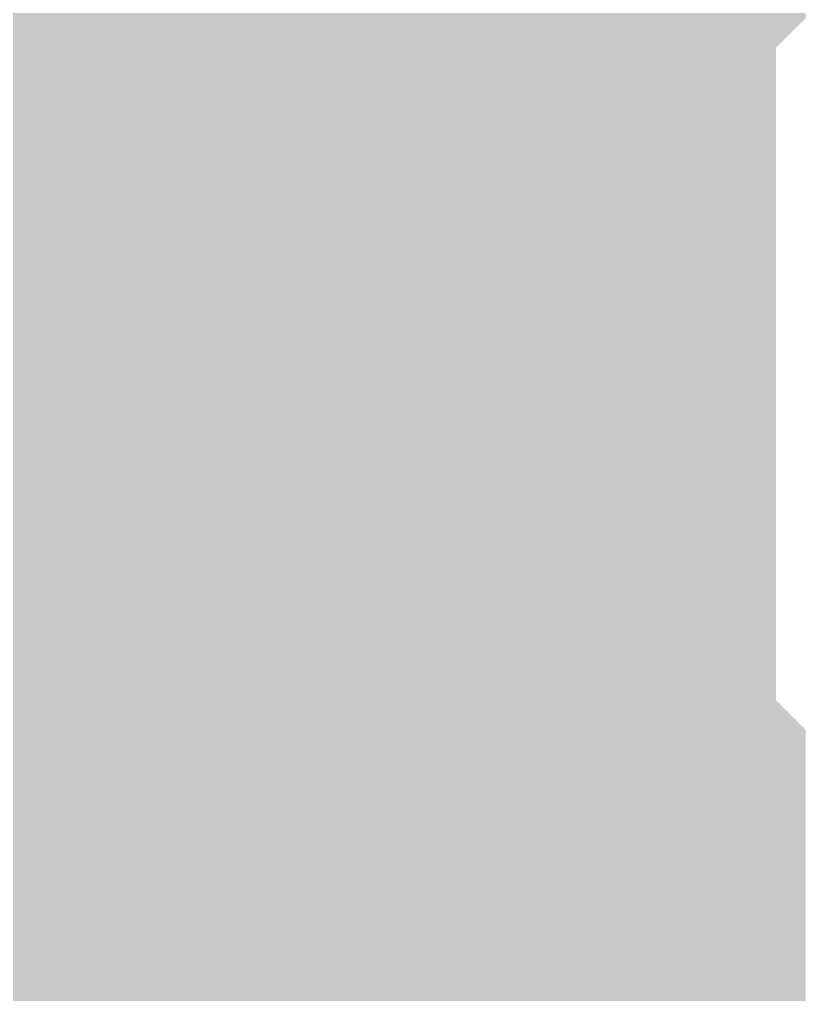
# Model space of a CAD drawing. Extents: x -0.1 to 65.1, y -1.2 to 30.1.
# Drawn here: x 28.4126 to 28.7168, y 6.0084 to 6.3856 of the extents above; entities that cross this region are included whole.
import ezdxf

# ---------------------------------------------------------------- set-up
doc = ezdxf.new("R2010")
doc.units = 0
doc.header["$MEASUREMENT"] = 0
doc.layers.get('0').update_dxf_attribs({"linetype": 'CONTINUOUS'})
doc.layers.add('2D_LINE_126', color=7, linetype='CONTINUOUS')

# ---------------------------------------------------------------- blocks, each defined once
blk = doc.blocks.new('DRAWING_63')
at = {"layer": '2D_LINE_126', "const_width": 0.0254}
for points in [[(-1.95453, -1.10871), (-1.9431, -1.10871), (-1.93167, -1.10871), (-1.93167, -1.09728)], [(-1.95453, -1.13157), (-1.9431, -1.13157), (-1.93167, -1.13157), (-1.93167, -1.12014), (-1.92024, -1.12014), (-1.90881, -1.12014), (-1.89738, -1.12014), (-1.89738, -1.10871), (-1.88595, -1.10871), (-1.87452, -1.10871), (-1.86309, -1.10871), (-1.85166, -1.10871), (-1.85166, -1.09728)], [(-1.95453, -1.16586), (-1.9431, -1.16586), (-1.93167, -1.16586), (-1.93167, -1.15443), (-1.92024, -1.15443), (-1.90881, -1.15443), (-1.89738, -1.15443), (-1.89738, -1.143), (-1.88595, -1.143), (-1.87452, -1.143), (-1.86309, -1.143), (-1.85166, -1.143), (-1.85166, -1.13157), (-1.84023, -1.13157), (-1.8288, -1.13157), (-1.81737, -1.13157), (-1.80594, -1.13157), (-1.79451, -1.13157), (-1.78308, -1.13157), (-1.77165, -1.13157), (-1.76022, -1.13157), (-1.76022, -1.12014), (-1.74879, -1.12014), (-1.73736, -1.12014), (-1.72593, -1.12014), (-1.7145, -1.12014), (-1.70307, -1.12014), (-1.69164, -1.12014), (-1.68021, -1.12014), (-1.66878, -1.12014), (-1.65735, -1.12014), (-1.64592, -1.10871), (-1.64592, -1.09728)], [(-1.74879, -1.50876), (-1.74879, -1.49733), (-1.74879, -1.4859), (-1.74879, -1.47447), (-1.74879, -1.46304), (-1.74879, -1.45161), (-1.74879, -1.44018), (-1.74879, -1.42875), (-1.74879, -1.41732), (-1.74879, -1.40589), (-1.74879, -1.39446), (-1.74879, -1.38303), (-1.74879, -1.3716), (-1.74879, -1.36017), (-1.74879, -1.34874), (-1.74879, -1.33731), (-1.74879, -1.32588), (-1.74879, -1.31445), (-1.74879, -1.30302), (-1.74879, -1.29159), (-1.74879, -1.28016), (-1.74879, -1.26873), (-1.74879, -1.2573), (-1.74879, -1.24587), (-1.74879, -1.23444), (-1.74879, -1.22301), (-1.74879, -1.21158), (-1.74879, -1.20015), (-1.74879, -1.18872), (-1.74879, -1.17729), (-1.74879, -1.16586), (-1.74879, -1.15443), (-1.74879, -1.143), (-1.74879, -1.13157), (-1.74879, -1.12014), (-1.74879, -1.10871), (-1.74879, -1.09728)], [(-1.73736, -1.50876), (-1.73736, -1.49733), (-1.73736, -1.4859), (-1.73736, -1.47447), (-1.73736, -1.46304), (-1.73736, -1.45161), (-1.73736, -1.44018), (-1.73736, -1.42875), (-1.73736, -1.41732), (-1.73736, -1.40589), (-1.73736, -1.39446), (-1.73736, -1.38303), (-1.73736, -1.3716), (-1.73736, -1.36017), (-1.73736, -1.34874), (-1.73736, -1.33731), (-1.73736, -1.32588), (-1.73736, -1.31445), (-1.73736, -1.30302), (-1.73736, -1.29159), (-1.73736, -1.28016), (-1.73736, -1.26873), (-1.73736, -1.2573), (-1.73736, -1.24587), (-1.73736, -1.23444), (-1.73736, -1.22301), (-1.73736, -1.21158), (-1.73736, -1.20015), (-1.73736, -1.18872), (-1.73736, -1.17729), (-1.73736, -1.16586), (-1.73736, -1.15443), (-1.73736, -1.143), (-1.73736, -1.13157), (-1.73736, -1.12014), (-1.73736, -1.10871), (-1.73736, -1.09728)], [(-1.72593, -1.50876), (-1.72593, -1.49733), (-1.72593, -1.4859), (-1.72593, -1.47447), (-1.72593, -1.46304), (-1.72593, -1.45161), (-1.72593, -1.44018), (-1.72593, -1.42875), (-1.72593, -1.41732), (-1.72593, -1.40589), (-1.72593, -1.39446), (-1.72593, -1.38303), (-1.72593, -1.3716), (-1.72593, -1.36017), (-1.72593, -1.34874), (-1.72593, -1.33731), (-1.72593, -1.32588), (-1.72593, -1.31445), (-1.72593, -1.30302), (-1.72593, -1.29159), (-1.72593, -1.28016), (-1.72593, -1.26873), (-1.72593, -1.2573), (-1.72593, -1.24587), (-1.72593, -1.23444), (-1.72593, -1.22301), (-1.72593, -1.21158), (-1.72593, -1.20015), (-1.72593, -1.18872), (-1.72593, -1.17729), (-1.72593, -1.16586), (-1.72593, -1.15443), (-1.72593, -1.143), (-1.72593, -1.13157), (-1.72593, -1.12014), (-1.72593, -1.10871), (-1.72593, -1.09728)], [(-1.7145, -1.50876), (-1.7145, -1.49733), (-1.7145, -1.4859), (-1.7145, -1.47447), (-1.7145, -1.46304), (-1.7145, -1.45161), (-1.7145, -1.44018), (-1.7145, -1.42875), (-1.7145, -1.41732), (-1.7145, -1.40589), (-1.7145, -1.39446), (-1.7145, -1.38303), (-1.7145, -1.3716), (-1.7145, -1.36017), (-1.7145, -1.34874), (-1.7145, -1.33731), (-1.7145, -1.32588), (-1.7145, -1.31445), (-1.7145, -1.30302), (-1.7145, -1.29159), (-1.7145, -1.28016), (-1.7145, -1.26873), (-1.7145, -1.2573), (-1.7145, -1.24587), (-1.7145, -1.23444), (-1.7145, -1.22301), (-1.7145, -1.21158), (-1.7145, -1.20015), (-1.7145, -1.18872), (-1.7145, -1.17729), (-1.7145, -1.16586), (-1.7145, -1.15443), (-1.7145, -1.143), (-1.7145, -1.13157), (-1.7145, -1.12014), (-1.7145, -1.10871), (-1.7145, -1.09728)], [(-1.70307, -1.50876), (-1.70307, -1.49733), (-1.70307, -1.4859), (-1.70307, -1.47447), (-1.70307, -1.46304), (-1.70307, -1.45161), (-1.70307, -1.44018), (-1.70307, -1.42875), (-1.70307, -1.41732), (-1.70307, -1.40589), (-1.70307, -1.39446), (-1.70307, -1.38303), (-1.70307, -1.3716), (-1.70307, -1.36017), (-1.70307, -1.34874), (-1.70307, -1.33731), (-1.70307, -1.32588), (-1.70307, -1.31445), (-1.70307, -1.30302), (-1.70307, -1.29159), (-1.70307, -1.28016), (-1.70307, -1.26873), (-1.70307, -1.2573), (-1.70307, -1.24587), (-1.70307, -1.23444), (-1.70307, -1.22301), (-1.70307, -1.21158), (-1.70307, -1.20015), (-1.70307, -1.18872), (-1.70307, -1.17729), (-1.70307, -1.16586), (-1.70307, -1.15443), (-1.70307, -1.143), (-1.70307, -1.13157), (-1.70307, -1.12014), (-1.70307, -1.10871), (-1.70307, -1.09728)], [(-1.69164, -1.50876), (-1.69164, -1.49733), (-1.69164, -1.4859), (-1.69164, -1.47447), (-1.69164, -1.46304), (-1.69164, -1.45161), (-1.69164, -1.44018), (-1.69164, -1.42875), (-1.69164, -1.41732), (-1.69164, -1.40589), (-1.69164, -1.39446), (-1.69164, -1.38303), (-1.69164, -1.3716), (-1.69164, -1.36017), (-1.69164, -1.34874), (-1.69164, -1.33731), (-1.69164, -1.32588), (-1.69164, -1.31445), (-1.69164, -1.30302), (-1.69164, -1.29159), (-1.69164, -1.28016), (-1.69164, -1.26873), (-1.69164, -1.2573), (-1.69164, -1.24587), (-1.69164, -1.23444), (-1.69164, -1.22301), (-1.69164, -1.21158), (-1.69164, -1.20015), (-1.69164, -1.18872), (-1.69164, -1.17729), (-1.69164, -1.16586), (-1.69164, -1.15443), (-1.69164, -1.143), (-1.69164, -1.13157), (-1.69164, -1.12014), (-1.69164, -1.10871), (-1.69164, -1.09728)], [(-1.68021, -1.50876), (-1.68021, -1.49733), (-1.68021, -1.4859), (-1.68021, -1.47447), (-1.68021, -1.46304), (-1.68021, -1.45161), (-1.68021, -1.44018), (-1.68021, -1.42875), (-1.68021, -1.41732), (-1.68021, -1.40589), (-1.68021, -1.39446), (-1.68021, -1.38303), (-1.68021, -1.3716), (-1.68021, -1.36017), (-1.68021, -1.34874), (-1.68021, -1.33731), (-1.68021, -1.32588), (-1.68021, -1.31445), (-1.68021, -1.30302), (-1.68021, -1.29159), (-1.68021, -1.28016), (-1.68021, -1.26873), (-1.68021, -1.2573), (-1.68021, -1.24587), (-1.68021, -1.23444), (-1.68021, -1.22301), (-1.68021, -1.21158), (-1.68021, -1.20015), (-1.68021, -1.18872), (-1.68021, -1.17729), (-1.68021, -1.16586), (-1.68021, -1.15443), (-1.68021, -1.143), (-1.68021, -1.13157), (-1.68021, -1.12014), (-1.68021, -1.10871), (-1.68021, -1.09728)], [(-1.66878, -1.50876), (-1.66878, -1.49733), (-1.66878, -1.4859), (-1.66878, -1.47447), (-1.66878, -1.46304), (-1.66878, -1.45161), (-1.66878, -1.44018), (-1.66878, -1.42875), (-1.66878, -1.41732), (-1.66878, -1.40589), (-1.66878, -1.39446), (-1.66878, -1.38303), (-1.66878, -1.3716), (-1.66878, -1.36017), (-1.66878, -1.34874), (-1.66878, -1.33731), (-1.66878, -1.32588), (-1.66878, -1.31445), (-1.66878, -1.30302), (-1.66878, -1.29159), (-1.66878, -1.28016), (-1.66878, -1.26873), (-1.66878, -1.2573), (-1.66878, -1.24587), (-1.66878, -1.23444), (-1.66878, -1.22301), (-1.66878, -1.21158), (-1.66878, -1.20015), (-1.66878, -1.18872), (-1.66878, -1.17729), (-1.66878, -1.16586), (-1.66878, -1.15443), (-1.66878, -1.143), (-1.66878, -1.13157), (-1.66878, -1.12014), (-1.66878, -1.10871), (-1.66878, -1.09728)], [(-1.65735, -1.50876), (-1.65735, -1.49733), (-1.65735, -1.4859), (-1.65735, -1.47447), (-1.65735, -1.46304), (-1.65735, -1.45161), (-1.65735, -1.44018), (-1.65735, -1.42875), (-1.65735, -1.41732), (-1.65735, -1.40589), (-1.65735, -1.39446), (-1.65735, -1.38303), (-1.65735, -1.3716), (-1.65735, -1.36017), (-1.65735, -1.34874), (-1.65735, -1.33731), (-1.65735, -1.32588), (-1.65735, -1.31445), (-1.65735, -1.30302), (-1.65735, -1.29159), (-1.65735, -1.28016), (-1.65735, -1.26873), (-1.65735, -1.2573), (-1.65735, -1.24587), (-1.65735, -1.23444), (-1.65735, -1.22301), (-1.65735, -1.21158), (-1.65735, -1.20015), (-1.65735, -1.18872), (-1.65735, -1.17729), (-1.65735, -1.16586), (-1.65735, -1.15443), (-1.65735, -1.143), (-1.65735, -1.13157), (-1.65735, -1.12014), (-1.65735, -1.10871), (-1.65735, -1.09728)], [(-1.84023, -1.50876), (-1.84023, -1.49733), (-1.84023, -1.4859), (-1.84023, -1.47447), (-1.84023, -1.46304), (-1.84023, -1.45161), (-1.84023, -1.44018), (-1.84023, -1.42875), (-1.84023, -1.41732), (-1.84023, -1.40589), (-1.84023, -1.39446), (-1.84023, -1.38303), (-1.84023, -1.3716), (-1.84023, -1.36017), (-1.84023, -1.34874), (-1.84023, -1.33731), (-1.84023, -1.32588), (-1.84023, -1.31445), (-1.84023, -1.30302), (-1.84023, -1.29159), (-1.84023, -1.28016), (-1.84023, -1.26873), (-1.84023, -1.2573), (-1.84023, -1.24587), (-1.84023, -1.23444), (-1.84023, -1.22301), (-1.84023, -1.21158), (-1.84023, -1.20015), (-1.84023, -1.18872), (-1.84023, -1.17729), (-1.84023, -1.16586), (-1.84023, -1.15443), (-1.84023, -1.143), (-1.84023, -1.13157), (-1.84023, -1.12014), (-1.84023, -1.10871), (-1.84023, -1.09728)], [(-1.8288, -1.50876), (-1.8288, -1.49733), (-1.8288, -1.4859), (-1.8288, -1.47447), (-1.8288, -1.46304), (-1.8288, -1.45161), (-1.8288, -1.44018), (-1.8288, -1.42875), (-1.8288, -1.41732), (-1.8288, -1.40589), (-1.8288, -1.39446), (-1.8288, -1.38303), (-1.8288, -1.3716), (-1.8288, -1.36017), (-1.8288, -1.34874), (-1.8288, -1.33731), (-1.8288, -1.32588), (-1.8288, -1.31445), (-1.8288, -1.30302), (-1.8288, -1.29159), (-1.8288, -1.28016), (-1.8288, -1.26873), (-1.8288, -1.2573), (-1.8288, -1.24587), (-1.8288, -1.23444), (-1.8288, -1.22301), (-1.8288, -1.21158), (-1.8288, -1.20015), (-1.8288, -1.18872), (-1.8288, -1.17729), (-1.8288, -1.16586), (-1.8288, -1.15443), (-1.8288, -1.143), (-1.8288, -1.13157), (-1.8288, -1.12014), (-1.8288, -1.10871), (-1.8288, -1.09728)], [(-1.81737, -1.50876), (-1.81737, -1.49733), (-1.81737, -1.4859), (-1.81737, -1.47447), (-1.81737, -1.46304), (-1.81737, -1.45161), (-1.81737, -1.44018), (-1.81737, -1.42875), (-1.81737, -1.41732), (-1.81737, -1.40589), (-1.81737, -1.39446), (-1.81737, -1.38303), (-1.81737, -1.3716), (-1.81737, -1.36017), (-1.81737, -1.34874), (-1.81737, -1.33731), (-1.81737, -1.32588), (-1.81737, -1.31445), (-1.81737, -1.30302), (-1.81737, -1.29159), (-1.81737, -1.28016), (-1.81737, -1.26873), (-1.81737, -1.2573), (-1.81737, -1.24587), (-1.81737, -1.23444), (-1.81737, -1.22301), (-1.81737, -1.21158), (-1.81737, -1.20015), (-1.81737, -1.18872), (-1.81737, -1.17729), (-1.81737, -1.16586), (-1.81737, -1.15443), (-1.81737, -1.143), (-1.81737, -1.13157), (-1.81737, -1.12014), (-1.81737, -1.10871), (-1.81737, -1.09728)], [(-1.80594, -1.50876), (-1.80594, -1.49733), (-1.80594, -1.4859), (-1.80594, -1.47447), (-1.80594, -1.46304), (-1.80594, -1.45161), (-1.80594, -1.44018), (-1.80594, -1.42875), (-1.80594, -1.41732), (-1.80594, -1.40589), (-1.80594, -1.39446), (-1.80594, -1.38303), (-1.80594, -1.3716), (-1.80594, -1.36017), (-1.80594, -1.34874), (-1.80594, -1.33731), (-1.80594, -1.32588), (-1.80594, -1.31445), (-1.80594, -1.30302), (-1.80594, -1.29159), (-1.80594, -1.28016), (-1.80594, -1.26873), (-1.80594, -1.2573), (-1.80594, -1.24587), (-1.80594, -1.23444), (-1.80594, -1.22301), (-1.80594, -1.21158), (-1.80594, -1.20015), (-1.80594, -1.18872), (-1.80594, -1.17729), (-1.80594, -1.16586), (-1.80594, -1.15443), (-1.80594, -1.143), (-1.80594, -1.13157), (-1.80594, -1.12014), (-1.80594, -1.10871), (-1.80594, -1.09728)], [(-1.79451, -1.50876), (-1.79451, -1.49733), (-1.79451, -1.4859), (-1.79451, -1.47447), (-1.79451, -1.46304), (-1.79451, -1.45161), (-1.79451, -1.44018), (-1.79451, -1.42875), (-1.79451, -1.41732), (-1.79451, -1.40589), (-1.79451, -1.39446), (-1.79451, -1.38303), (-1.79451, -1.3716), (-1.79451, -1.36017), (-1.79451, -1.34874), (-1.79451, -1.33731), (-1.79451, -1.32588), (-1.79451, -1.31445), (-1.79451, -1.30302), (-1.79451, -1.29159), (-1.79451, -1.28016), (-1.79451, -1.26873), (-1.79451, -1.2573), (-1.79451, -1.24587), (-1.79451, -1.23444), (-1.79451, -1.22301), (-1.79451, -1.21158), (-1.79451, -1.20015), (-1.79451, -1.18872), (-1.79451, -1.17729), (-1.79451, -1.16586), (-1.79451, -1.15443), (-1.79451, -1.143), (-1.79451, -1.13157), (-1.79451, -1.12014), (-1.79451, -1.10871), (-1.79451, -1.09728)], [(-1.78308, -1.50876), (-1.78308, -1.49733), (-1.78308, -1.4859), (-1.78308, -1.47447), (-1.78308, -1.46304), (-1.78308, -1.45161), (-1.78308, -1.44018), (-1.78308, -1.42875), (-1.78308, -1.41732), (-1.78308, -1.40589), (-1.78308, -1.39446), (-1.78308, -1.38303), (-1.78308, -1.3716), (-1.78308, -1.36017), (-1.78308, -1.34874), (-1.78308, -1.33731), (-1.78308, -1.32588), (-1.78308, -1.31445), (-1.78308, -1.30302), (-1.78308, -1.29159), (-1.78308, -1.28016), (-1.78308, -1.26873), (-1.78308, -1.2573), (-1.78308, -1.24587), (-1.78308, -1.23444), (-1.78308, -1.22301), (-1.78308, -1.21158), (-1.78308, -1.20015), (-1.78308, -1.18872), (-1.78308, -1.17729), (-1.78308, -1.16586), (-1.78308, -1.15443), (-1.78308, -1.143), (-1.78308, -1.13157), (-1.78308, -1.12014), (-1.78308, -1.10871), (-1.78308, -1.09728)], [(-1.77165, -1.50876), (-1.77165, -1.49733), (-1.77165, -1.4859), (-1.77165, -1.47447), (-1.77165, -1.46304), (-1.77165, -1.45161), (-1.77165, -1.44018), (-1.77165, -1.42875), (-1.77165, -1.41732), (-1.77165, -1.40589), (-1.77165, -1.39446), (-1.77165, -1.38303), (-1.77165, -1.3716), (-1.77165, -1.36017), (-1.77165, -1.34874), (-1.77165, -1.33731), (-1.77165, -1.32588), (-1.77165, -1.31445), (-1.77165, -1.30302), (-1.77165, -1.29159), (-1.77165, -1.28016), (-1.77165, -1.26873), (-1.77165, -1.2573), (-1.77165, -1.24587), (-1.77165, -1.23444), (-1.77165, -1.22301), (-1.77165, -1.21158), (-1.77165, -1.20015), (-1.77165, -1.18872), (-1.77165, -1.17729), (-1.77165, -1.16586), (-1.77165, -1.15443), (-1.77165, -1.143), (-1.77165, -1.13157), (-1.77165, -1.12014), (-1.77165, -1.10871), (-1.77165, -1.09728)], [(-1.88595, -1.50876), (-1.88595, -1.49733), (-1.88595, -1.4859), (-1.88595, -1.47447), (-1.88595, -1.46304), (-1.88595, -1.45161), (-1.88595, -1.44018), (-1.88595, -1.42875), (-1.88595, -1.41732), (-1.88595, -1.40589), (-1.88595, -1.39446), (-1.88595, -1.38303), (-1.88595, -1.3716), (-1.88595, -1.36017), (-1.88595, -1.34874), (-1.88595, -1.33731), (-1.88595, -1.32588), (-1.88595, -1.31445), (-1.88595, -1.30302), (-1.88595, -1.29159), (-1.88595, -1.28016), (-1.88595, -1.26873), (-1.88595, -1.2573), (-1.88595, -1.24587), (-1.88595, -1.23444), (-1.88595, -1.22301), (-1.88595, -1.21158), (-1.88595, -1.20015), (-1.88595, -1.18872), (-1.88595, -1.17729), (-1.88595, -1.16586), (-1.88595, -1.15443), (-1.88595, -1.143), (-1.88595, -1.13157), (-1.88595, -1.12014), (-1.88595, -1.10871), (-1.88595, -1.09728)], [(-1.87452, -1.50876), (-1.87452, -1.49733), (-1.87452, -1.4859), (-1.87452, -1.47447), (-1.87452, -1.46304), (-1.87452, -1.45161), (-1.87452, -1.44018), (-1.87452, -1.42875), (-1.87452, -1.41732), (-1.87452, -1.40589), (-1.87452, -1.39446), (-1.87452, -1.38303), (-1.87452, -1.3716), (-1.87452, -1.36017), (-1.87452, -1.34874), (-1.87452, -1.33731), (-1.87452, -1.32588), (-1.87452, -1.31445), (-1.87452, -1.30302), (-1.87452, -1.29159), (-1.87452, -1.28016), (-1.87452, -1.26873), (-1.87452, -1.2573), (-1.87452, -1.24587), (-1.87452, -1.23444), (-1.87452, -1.22301), (-1.87452, -1.21158), (-1.87452, -1.20015), (-1.87452, -1.18872), (-1.87452, -1.17729), (-1.87452, -1.16586), (-1.87452, -1.15443), (-1.87452, -1.143), (-1.87452, -1.13157), (-1.87452, -1.12014), (-1.87452, -1.10871), (-1.87452, -1.09728)], [(-1.86309, -1.50876), (-1.86309, -1.49733), (-1.86309, -1.4859), (-1.86309, -1.47447), (-1.86309, -1.46304), (-1.86309, -1.45161), (-1.86309, -1.44018), (-1.86309, -1.42875), (-1.86309, -1.41732), (-1.86309, -1.40589), (-1.86309, -1.39446), (-1.86309, -1.38303), (-1.86309, -1.3716), (-1.86309, -1.36017), (-1.86309, -1.34874), (-1.86309, -1.33731), (-1.86309, -1.32588), (-1.86309, -1.31445), (-1.86309, -1.30302), (-1.86309, -1.29159), (-1.86309, -1.28016), (-1.86309, -1.26873), (-1.86309, -1.2573), (-1.86309, -1.24587), (-1.86309, -1.23444), (-1.86309, -1.22301), (-1.86309, -1.21158), (-1.86309, -1.20015), (-1.86309, -1.18872), (-1.86309, -1.17729), (-1.86309, -1.16586), (-1.86309, -1.15443), (-1.86309, -1.143), (-1.86309, -1.13157), (-1.86309, -1.12014), (-1.86309, -1.10871), (-1.86309, -1.09728)], [(-1.92024, -1.50876), (-1.92024, -1.49733), (-1.92024, -1.4859), (-1.92024, -1.47447), (-1.92024, -1.46304), (-1.92024, -1.45161), (-1.92024, -1.44018), (-1.92024, -1.42875), (-1.92024, -1.41732), (-1.92024, -1.40589), (-1.92024, -1.39446), (-1.92024, -1.38303), (-1.92024, -1.3716), (-1.92024, -1.36017), (-1.92024, -1.34874), (-1.92024, -1.33731), (-1.92024, -1.32588), (-1.92024, -1.31445), (-1.92024, -1.30302), (-1.92024, -1.29159), (-1.92024, -1.28016), (-1.92024, -1.26873), (-1.92024, -1.2573), (-1.92024, -1.24587), (-1.92024, -1.23444), (-1.92024, -1.22301), (-1.92024, -1.21158), (-1.92024, -1.20015), (-1.92024, -1.18872), (-1.92024, -1.17729), (-1.92024, -1.16586), (-1.92024, -1.15443), (-1.92024, -1.143), (-1.92024, -1.13157), (-1.92024, -1.12014), (-1.92024, -1.10871), (-1.92024, -1.09728)], [(-1.90881, -1.50876), (-1.90881, -1.49733), (-1.90881, -1.4859), (-1.90881, -1.47447), (-1.90881, -1.46304), (-1.90881, -1.45161), (-1.90881, -1.44018), (-1.90881, -1.42875), (-1.90881, -1.41732), (-1.90881, -1.40589), (-1.90881, -1.39446), (-1.90881, -1.38303), (-1.90881, -1.3716), (-1.90881, -1.36017), (-1.90881, -1.34874), (-1.90881, -1.33731), (-1.90881, -1.32588), (-1.90881, -1.31445), (-1.90881, -1.30302), (-1.90881, -1.29159), (-1.90881, -1.28016), (-1.90881, -1.26873), (-1.90881, -1.2573), (-1.90881, -1.24587), (-1.90881, -1.23444), (-1.90881, -1.22301), (-1.90881, -1.21158), (-1.90881, -1.20015), (-1.90881, -1.18872), (-1.90881, -1.17729), (-1.90881, -1.16586), (-1.90881, -1.15443), (-1.90881, -1.143), (-1.90881, -1.13157), (-1.90881, -1.12014), (-1.90881, -1.10871), (-1.90881, -1.09728)], [(-1.9431, -1.50876), (-1.9431, -1.49733), (-1.9431, -1.4859), (-1.9431, -1.47447), (-1.9431, -1.46304), (-1.9431, -1.45161), (-1.9431, -1.44018), (-1.9431, -1.42875), (-1.9431, -1.41732), (-1.9431, -1.40589), (-1.9431, -1.39446), (-1.9431, -1.38303), (-1.9431, -1.3716), (-1.9431, -1.36017), (-1.9431, -1.34874), (-1.9431, -1.33731), (-1.9431, -1.32588), (-1.9431, -1.31445), (-1.9431, -1.30302), (-1.9431, -1.29159), (-1.9431, -1.28016), (-1.9431, -1.26873), (-1.9431, -1.2573), (-1.9431, -1.24587), (-1.9431, -1.23444), (-1.9431, -1.22301), (-1.9431, -1.21158), (-1.9431, -1.20015), (-1.9431, -1.18872), (-1.9431, -1.17729), (-1.9431, -1.16586), (-1.9431, -1.15443), (-1.9431, -1.143), (-1.9431, -1.13157), (-1.9431, -1.12014), (-1.9431, -1.10871), (-1.9431, -1.09728)], [(-1.95453, -1.12014), (-1.9431, -1.12014), (-1.93167, -1.12014), (-1.93167, -1.10871), (-1.92024, -1.10871), (-1.90881, -1.10871), (-1.89738, -1.10871), (-1.89738, -1.09728)], [(-1.95453, -1.143), (-1.9431, -1.143), (-1.93167, -1.143), (-1.93167, -1.13157), (-1.92024, -1.13157), (-1.90881, -1.13157), (-1.89738, -1.13157), (-1.89738, -1.12014), (-1.88595, -1.12014), (-1.87452, -1.12014), (-1.86309, -1.12014), (-1.85166, -1.12014), (-1.85166, -1.10871), (-1.84023, -1.10871), (-1.8288, -1.10871), (-1.81737, -1.10871), (-1.80594, -1.10871), (-1.79451, -1.10871), (-1.78308, -1.10871), (-1.77165, -1.10871), (-1.76022, -1.10871), (-1.76022, -1.09728)], [(-1.95453, -1.15443), (-1.9431, -1.15443), (-1.93167, -1.15443), (-1.93167, -1.143), (-1.92024, -1.143), (-1.90881, -1.143), (-1.89738, -1.143), (-1.89738, -1.13157), (-1.88595, -1.13157), (-1.87452, -1.13157), (-1.86309, -1.13157), (-1.85166, -1.13157), (-1.85166, -1.12014), (-1.84023, -1.12014), (-1.8288, -1.12014), (-1.81737, -1.12014), (-1.80594, -1.12014), (-1.79451, -1.12014), (-1.78308, -1.12014), (-1.77165, -1.12014), (-1.76022, -1.12014), (-1.76022, -1.10871), (-1.74879, -1.10871), (-1.73736, -1.10871), (-1.72593, -1.10871), (-1.7145, -1.10871), (-1.70307, -1.10871), (-1.69164, -1.10871), (-1.68021, -1.10871), (-1.66878, -1.10871), (-1.65735, -1.10871), (-1.64592, -1.10871)], [(-1.95453, -1.17729), (-1.9431, -1.17729), (-1.93167, -1.17729), (-1.93167, -1.16586), (-1.92024, -1.16586), (-1.90881, -1.16586), (-1.89738, -1.16586), (-1.89738, -1.15443), (-1.88595, -1.15443), (-1.87452, -1.15443), (-1.86309, -1.15443), (-1.85166, -1.15443), (-1.85166, -1.143), (-1.84023, -1.143), (-1.8288, -1.143), (-1.81737, -1.143), (-1.80594, -1.143), (-1.79451, -1.143), (-1.78308, -1.143), (-1.77165, -1.143), (-1.76022, -1.143), (-1.76022, -1.13157), (-1.74879, -1.13157), (-1.73736, -1.13157), (-1.72593, -1.13157), (-1.7145, -1.13157), (-1.70307, -1.13157), (-1.69164, -1.13157), (-1.68021, -1.13157), (-1.66878, -1.13157), (-1.65735, -1.13157)], [(-1.95453, -1.18872), (-1.9431, -1.18872), (-1.93167, -1.18872), (-1.93167, -1.17729), (-1.92024, -1.17729), (-1.90881, -1.17729), (-1.89738, -1.17729), (-1.89738, -1.16586), (-1.88595, -1.16586), (-1.87452, -1.16586), (-1.86309, -1.16586), (-1.85166, -1.16586), (-1.85166, -1.15443), (-1.84023, -1.15443), (-1.8288, -1.15443), (-1.81737, -1.15443), (-1.80594, -1.15443), (-1.79451, -1.15443), (-1.78308, -1.15443), (-1.77165, -1.15443), (-1.76022, -1.15443), (-1.76022, -1.143), (-1.74879, -1.143), (-1.73736, -1.143), (-1.72593, -1.143), (-1.7145, -1.143), (-1.70307, -1.143), (-1.69164, -1.143), (-1.68021, -1.143), (-1.66878, -1.143), (-1.65735, -1.143)], [(-1.95453, -1.20015), (-1.9431, -1.20015), (-1.93167, -1.20015), (-1.93167, -1.18872), (-1.92024, -1.18872), (-1.90881, -1.18872), (-1.89738, -1.18872), (-1.89738, -1.17729), (-1.88595, -1.17729), (-1.87452, -1.17729), (-1.86309, -1.17729), (-1.85166, -1.17729), (-1.85166, -1.16586), (-1.84023, -1.16586), (-1.8288, -1.16586), (-1.81737, -1.16586), (-1.80594, -1.16586), (-1.79451, -1.16586), (-1.78308, -1.16586), (-1.77165, -1.16586), (-1.76022, -1.16586), (-1.76022, -1.15443), (-1.74879, -1.15443), (-1.73736, -1.15443), (-1.72593, -1.15443), (-1.7145, -1.15443), (-1.70307, -1.15443), (-1.69164, -1.15443), (-1.68021, -1.15443), (-1.66878, -1.15443), (-1.65735, -1.15443)], [(-1.95453, -1.21158), (-1.9431, -1.21158), (-1.93167, -1.21158), (-1.93167, -1.20015), (-1.92024, -1.20015), (-1.90881, -1.20015), (-1.89738, -1.20015), (-1.89738, -1.18872), (-1.88595, -1.18872), (-1.87452, -1.18872), (-1.86309, -1.18872), (-1.85166, -1.18872), (-1.85166, -1.17729), (-1.84023, -1.17729), (-1.8288, -1.17729), (-1.81737, -1.17729), (-1.80594, -1.17729), (-1.79451, -1.17729), (-1.78308, -1.17729), (-1.77165, -1.17729), (-1.76022, -1.17729), (-1.76022, -1.16586), (-1.74879, -1.16586), (-1.73736, -1.16586), (-1.72593, -1.16586), (-1.7145, -1.16586), (-1.70307, -1.16586), (-1.69164, -1.16586), (-1.68021, -1.16586), (-1.66878, -1.16586), (-1.65735, -1.16586)], [(-1.95453, -1.22301), (-1.9431, -1.22301), (-1.93167, -1.22301), (-1.93167, -1.21158), (-1.92024, -1.21158), (-1.90881, -1.21158), (-1.89738, -1.21158), (-1.89738, -1.20015), (-1.88595, -1.20015), (-1.87452, -1.20015), (-1.86309, -1.20015), (-1.85166, -1.20015), (-1.85166, -1.18872), (-1.84023, -1.18872), (-1.8288, -1.18872), (-1.81737, -1.18872), (-1.80594, -1.18872), (-1.79451, -1.18872), (-1.78308, -1.18872), (-1.77165, -1.18872), (-1.76022, -1.18872), (-1.76022, -1.17729), (-1.74879, -1.17729), (-1.73736, -1.17729), (-1.72593, -1.17729), (-1.7145, -1.17729), (-1.70307, -1.17729), (-1.69164, -1.17729), (-1.68021, -1.17729), (-1.66878, -1.17729), (-1.65735, -1.17729)], [(-1.95453, -1.23444), (-1.9431, -1.23444), (-1.93167, -1.23444), (-1.93167, -1.22301), (-1.92024, -1.22301), (-1.90881, -1.22301), (-1.89738, -1.22301), (-1.89738, -1.21158), (-1.88595, -1.21158), (-1.87452, -1.21158), (-1.86309, -1.21158), (-1.85166, -1.21158), (-1.85166, -1.20015), (-1.84023, -1.20015), (-1.8288, -1.20015), (-1.81737, -1.20015), (-1.80594, -1.20015), (-1.79451, -1.20015), (-1.78308, -1.20015), (-1.77165, -1.20015), (-1.76022, -1.20015), (-1.76022, -1.18872), (-1.74879, -1.18872), (-1.73736, -1.18872), (-1.72593, -1.18872), (-1.7145, -1.18872), (-1.70307, -1.18872), (-1.69164, -1.18872), (-1.68021, -1.18872), (-1.66878, -1.18872), (-1.65735, -1.18872)], [(-1.95453, -1.24587), (-1.9431, -1.24587), (-1.93167, -1.24587), (-1.93167, -1.23444), (-1.92024, -1.23444), (-1.90881, -1.23444), (-1.89738, -1.23444), (-1.89738, -1.22301), (-1.88595, -1.22301), (-1.87452, -1.22301), (-1.86309, -1.22301), (-1.85166, -1.22301), (-1.85166, -1.21158), (-1.84023, -1.21158), (-1.8288, -1.21158), (-1.81737, -1.21158), (-1.80594, -1.21158), (-1.79451, -1.21158), (-1.78308, -1.21158), (-1.77165, -1.21158), (-1.76022, -1.21158), (-1.76022, -1.20015), (-1.74879, -1.20015), (-1.73736, -1.20015), (-1.72593, -1.20015), (-1.7145, -1.20015), (-1.70307, -1.20015), (-1.69164, -1.20015), (-1.68021, -1.20015), (-1.66878, -1.20015), (-1.65735, -1.20015)], [(-1.95453, -1.2573), (-1.9431, -1.2573), (-1.93167, -1.2573), (-1.93167, -1.24587), (-1.92024, -1.24587), (-1.90881, -1.24587), (-1.89738, -1.24587), (-1.89738, -1.23444), (-1.88595, -1.23444), (-1.87452, -1.23444), (-1.86309, -1.23444), (-1.85166, -1.23444), (-1.85166, -1.22301), (-1.84023, -1.22301), (-1.8288, -1.22301), (-1.81737, -1.22301), (-1.80594, -1.22301), (-1.79451, -1.22301), (-1.78308, -1.22301), (-1.77165, -1.22301), (-1.76022, -1.22301), (-1.76022, -1.21158), (-1.74879, -1.21158), (-1.73736, -1.21158), (-1.72593, -1.21158), (-1.7145, -1.21158), (-1.70307, -1.21158), (-1.69164, -1.21158), (-1.68021, -1.21158), (-1.66878, -1.21158), (-1.65735, -1.21158)], [(-1.95453, -1.26873), (-1.9431, -1.26873), (-1.93167, -1.26873), (-1.93167, -1.2573), (-1.92024, -1.2573), (-1.90881, -1.2573), (-1.89738, -1.2573), (-1.89738, -1.24587), (-1.88595, -1.24587), (-1.87452, -1.24587), (-1.86309, -1.24587), (-1.85166, -1.24587), (-1.85166, -1.23444), (-1.84023, -1.23444), (-1.8288, -1.23444), (-1.81737, -1.23444), (-1.80594, -1.23444), (-1.79451, -1.23444), (-1.78308, -1.23444), (-1.77165, -1.23444), (-1.76022, -1.23444), (-1.76022, -1.22301), (-1.74879, -1.22301), (-1.73736, -1.22301), (-1.72593, -1.22301), (-1.7145, -1.22301), (-1.70307, -1.22301), (-1.69164, -1.22301), (-1.68021, -1.22301), (-1.66878, -1.22301), (-1.65735, -1.22301)], [(-1.95453, -1.28016), (-1.9431, -1.28016), (-1.93167, -1.28016), (-1.93167, -1.26873), (-1.92024, -1.26873), (-1.90881, -1.26873), (-1.89738, -1.26873), (-1.89738, -1.2573), (-1.88595, -1.2573), (-1.87452, -1.2573), (-1.86309, -1.2573), (-1.85166, -1.2573), (-1.85166, -1.24587), (-1.84023, -1.24587), (-1.8288, -1.24587), (-1.81737, -1.24587), (-1.80594, -1.24587), (-1.79451, -1.24587), (-1.78308, -1.24587), (-1.77165, -1.24587), (-1.76022, -1.24587), (-1.76022, -1.23444), (-1.74879, -1.23444), (-1.73736, -1.23444), (-1.72593, -1.23444), (-1.7145, -1.23444), (-1.70307, -1.23444), (-1.69164, -1.23444), (-1.68021, -1.23444), (-1.66878, -1.23444), (-1.65735, -1.23444)], [(-1.95453, -1.29159), (-1.9431, -1.29159), (-1.93167, -1.29159), (-1.93167, -1.28016), (-1.92024, -1.28016), (-1.90881, -1.28016), (-1.89738, -1.28016), (-1.89738, -1.26873), (-1.88595, -1.26873), (-1.87452, -1.26873), (-1.86309, -1.26873), (-1.85166, -1.26873), (-1.85166, -1.2573), (-1.84023, -1.2573), (-1.8288, -1.2573), (-1.81737, -1.2573), (-1.80594, -1.2573), (-1.79451, -1.2573), (-1.78308, -1.2573), (-1.77165, -1.2573), (-1.76022, -1.2573), (-1.76022, -1.24587), (-1.74879, -1.24587), (-1.73736, -1.24587), (-1.72593, -1.24587), (-1.7145, -1.24587), (-1.70307, -1.24587), (-1.69164, -1.24587), (-1.68021, -1.24587), (-1.66878, -1.24587), (-1.65735, -1.24587)], [(-1.95453, -1.30302), (-1.9431, -1.30302), (-1.93167, -1.30302), (-1.93167, -1.29159), (-1.92024, -1.29159), (-1.90881, -1.29159), (-1.89738, -1.29159), (-1.89738, -1.28016), (-1.88595, -1.28016), (-1.87452, -1.28016), (-1.86309, -1.28016), (-1.85166, -1.28016), (-1.85166, -1.26873), (-1.84023, -1.26873), (-1.8288, -1.26873), (-1.81737, -1.26873), (-1.80594, -1.26873), (-1.79451, -1.26873), (-1.78308, -1.26873), (-1.77165, -1.26873), (-1.76022, -1.26873), (-1.76022, -1.2573), (-1.74879, -1.2573), (-1.73736, -1.2573), (-1.72593, -1.2573), (-1.7145, -1.2573), (-1.70307, -1.2573), (-1.69164, -1.2573), (-1.68021, -1.2573), (-1.66878, -1.2573), (-1.65735, -1.2573)], [(-1.95453, -1.31445), (-1.9431, -1.31445), (-1.93167, -1.31445), (-1.93167, -1.30302), (-1.92024, -1.30302), (-1.90881, -1.30302), (-1.89738, -1.30302), (-1.89738, -1.29159), (-1.88595, -1.29159), (-1.87452, -1.29159), (-1.86309, -1.29159), (-1.85166, -1.29159), (-1.85166, -1.28016), (-1.84023, -1.28016), (-1.8288, -1.28016), (-1.81737, -1.28016), (-1.80594, -1.28016), (-1.79451, -1.28016), (-1.78308, -1.28016), (-1.77165, -1.28016), (-1.76022, -1.28016), (-1.76022, -1.26873), (-1.74879, -1.26873), (-1.73736, -1.26873), (-1.72593, -1.26873), (-1.7145, -1.26873), (-1.70307, -1.26873), (-1.69164, -1.26873), (-1.68021, -1.26873), (-1.66878, -1.26873), (-1.65735, -1.26873)], [(-1.95453, -1.32588), (-1.9431, -1.32588), (-1.93167, -1.32588), (-1.93167, -1.31445), (-1.92024, -1.31445), (-1.90881, -1.31445), (-1.89738, -1.31445), (-1.89738, -1.30302), (-1.88595, -1.30302), (-1.87452, -1.30302), (-1.86309, -1.30302), (-1.85166, -1.30302), (-1.85166, -1.29159), (-1.84023, -1.29159), (-1.8288, -1.29159), (-1.81737, -1.29159), (-1.80594, -1.29159), (-1.79451, -1.29159), (-1.78308, -1.29159), (-1.77165, -1.29159), (-1.76022, -1.29159), (-1.76022, -1.28016), (-1.74879, -1.28016), (-1.73736, -1.28016), (-1.72593, -1.28016), (-1.7145, -1.28016), (-1.70307, -1.28016), (-1.69164, -1.28016), (-1.68021, -1.28016), (-1.66878, -1.28016), (-1.65735, -1.28016)], [(-1.95453, -1.33731), (-1.9431, -1.33731), (-1.93167, -1.33731), (-1.93167, -1.32588), (-1.92024, -1.32588), (-1.90881, -1.32588), (-1.89738, -1.32588), (-1.89738, -1.31445), (-1.88595, -1.31445), (-1.87452, -1.31445), (-1.86309, -1.31445), (-1.85166, -1.31445), (-1.85166, -1.30302), (-1.84023, -1.30302), (-1.8288, -1.30302), (-1.81737, -1.30302), (-1.80594, -1.30302), (-1.79451, -1.30302), (-1.78308, -1.30302), (-1.77165, -1.30302), (-1.76022, -1.30302), (-1.76022, -1.29159), (-1.74879, -1.29159), (-1.73736, -1.29159), (-1.72593, -1.29159), (-1.7145, -1.29159), (-1.70307, -1.29159), (-1.69164, -1.29159), (-1.68021, -1.29159), (-1.66878, -1.29159), (-1.65735, -1.29159)], [(-1.95453, -1.34874), (-1.9431, -1.34874), (-1.93167, -1.34874), (-1.93167, -1.33731), (-1.92024, -1.33731), (-1.90881, -1.33731), (-1.89738, -1.33731), (-1.89738, -1.32588), (-1.88595, -1.32588), (-1.87452, -1.32588), (-1.86309, -1.32588), (-1.85166, -1.32588), (-1.85166, -1.31445), (-1.84023, -1.31445), (-1.8288, -1.31445), (-1.81737, -1.31445), (-1.80594, -1.31445), (-1.79451, -1.31445), (-1.78308, -1.31445), (-1.77165, -1.31445), (-1.76022, -1.31445), (-1.76022, -1.30302), (-1.74879, -1.30302), (-1.73736, -1.30302), (-1.72593, -1.30302), (-1.7145, -1.30302), (-1.70307, -1.30302), (-1.69164, -1.30302), (-1.68021, -1.30302), (-1.66878, -1.30302), (-1.65735, -1.30302)], [(-1.95453, -1.36017), (-1.9431, -1.36017), (-1.93167, -1.36017), (-1.93167, -1.34874), (-1.92024, -1.34874), (-1.90881, -1.34874), (-1.89738, -1.34874), (-1.89738, -1.33731), (-1.88595, -1.33731), (-1.87452, -1.33731), (-1.86309, -1.33731), (-1.85166, -1.33731), (-1.85166, -1.32588), (-1.84023, -1.32588), (-1.8288, -1.32588), (-1.81737, -1.32588), (-1.80594, -1.32588), (-1.79451, -1.32588), (-1.78308, -1.32588), (-1.77165, -1.32588), (-1.76022, -1.32588), (-1.76022, -1.31445), (-1.74879, -1.31445), (-1.73736, -1.31445), (-1.72593, -1.31445), (-1.7145, -1.31445), (-1.70307, -1.31445), (-1.69164, -1.31445), (-1.68021, -1.31445), (-1.66878, -1.31445), (-1.65735, -1.31445)], [(-1.95453, -1.3716), (-1.9431, -1.3716), (-1.93167, -1.3716), (-1.93167, -1.36017), (-1.92024, -1.36017), (-1.90881, -1.36017), (-1.89738, -1.36017), (-1.89738, -1.34874), (-1.88595, -1.34874), (-1.87452, -1.34874), (-1.86309, -1.34874), (-1.85166, -1.34874), (-1.85166, -1.33731), (-1.84023, -1.33731), (-1.8288, -1.33731), (-1.81737, -1.33731), (-1.80594, -1.33731), (-1.79451, -1.33731), (-1.78308, -1.33731), (-1.77165, -1.33731), (-1.76022, -1.33731), (-1.76022, -1.32588), (-1.74879, -1.32588), (-1.73736, -1.32588), (-1.72593, -1.32588), (-1.7145, -1.32588), (-1.70307, -1.32588), (-1.69164, -1.32588), (-1.68021, -1.32588), (-1.66878, -1.32588), (-1.65735, -1.32588)], [(-1.95453, -1.38303), (-1.9431, -1.38303), (-1.93167, -1.38303), (-1.93167, -1.3716), (-1.92024, -1.3716), (-1.90881, -1.3716), (-1.89738, -1.3716), (-1.89738, -1.36017), (-1.88595, -1.36017), (-1.87452, -1.36017), (-1.86309, -1.36017), (-1.85166, -1.36017), (-1.85166, -1.34874), (-1.84023, -1.34874), (-1.8288, -1.34874), (-1.81737, -1.34874), (-1.80594, -1.34874), (-1.79451, -1.34874), (-1.78308, -1.34874), (-1.77165, -1.34874), (-1.76022, -1.34874), (-1.76022, -1.33731), (-1.74879, -1.33731), (-1.73736, -1.33731), (-1.72593, -1.33731), (-1.7145, -1.33731), (-1.70307, -1.33731), (-1.69164, -1.33731), (-1.68021, -1.33731), (-1.66878, -1.33731), (-1.65735, -1.33731)], [(-1.95453, -1.39446), (-1.9431, -1.39446), (-1.93167, -1.39446), (-1.93167, -1.38303), (-1.92024, -1.38303), (-1.90881, -1.38303), (-1.89738, -1.38303), (-1.89738, -1.3716), (-1.88595, -1.3716), (-1.87452, -1.3716), (-1.86309, -1.3716), (-1.85166, -1.3716), (-1.85166, -1.36017), (-1.84023, -1.36017), (-1.8288, -1.36017), (-1.81737, -1.36017), (-1.80594, -1.36017), (-1.79451, -1.36017), (-1.78308, -1.36017), (-1.77165, -1.36017), (-1.76022, -1.36017), (-1.76022, -1.34874), (-1.74879, -1.34874), (-1.73736, -1.34874), (-1.72593, -1.34874), (-1.7145, -1.34874), (-1.70307, -1.34874), (-1.69164, -1.34874), (-1.68021, -1.34874), (-1.66878, -1.34874), (-1.65735, -1.34874)], [(-1.95453, -1.40589), (-1.9431, -1.40589), (-1.93167, -1.40589), (-1.93167, -1.39446), (-1.92024, -1.39446), (-1.90881, -1.39446), (-1.89738, -1.39446), (-1.89738, -1.38303), (-1.88595, -1.38303), (-1.87452, -1.38303), (-1.86309, -1.38303), (-1.85166, -1.38303), (-1.85166, -1.3716), (-1.84023, -1.3716), (-1.8288, -1.3716), (-1.81737, -1.3716), (-1.80594, -1.3716), (-1.79451, -1.3716), (-1.78308, -1.3716), (-1.77165, -1.3716), (-1.76022, -1.3716), (-1.76022, -1.36017), (-1.74879, -1.36017), (-1.73736, -1.36017), (-1.72593, -1.36017), (-1.7145, -1.36017), (-1.70307, -1.36017), (-1.69164, -1.36017), (-1.68021, -1.36017), (-1.66878, -1.36017), (-1.65735, -1.36017)], [(-1.95453, -1.41732), (-1.9431, -1.41732), (-1.93167, -1.41732), (-1.93167, -1.40589), (-1.92024, -1.40589), (-1.90881, -1.40589), (-1.89738, -1.40589), (-1.89738, -1.39446), (-1.88595, -1.39446), (-1.87452, -1.39446), (-1.86309, -1.39446), (-1.85166, -1.39446), (-1.85166, -1.38303), (-1.84023, -1.38303), (-1.8288, -1.38303), (-1.81737, -1.38303), (-1.80594, -1.38303), (-1.79451, -1.38303), (-1.78308, -1.38303), (-1.77165, -1.38303), (-1.76022, -1.38303), (-1.76022, -1.3716), (-1.74879, -1.3716), (-1.73736, -1.3716), (-1.72593, -1.3716), (-1.7145, -1.3716), (-1.70307, -1.3716), (-1.69164, -1.3716), (-1.68021, -1.3716), (-1.66878, -1.3716), (-1.65735, -1.3716)], [(-1.64592, -1.50876), (-1.64592, -1.49733), (-1.64592, -1.4859), (-1.64592, -1.47447), (-1.64592, -1.46304), (-1.64592, -1.45161), (-1.64592, -1.44018), (-1.64592, -1.42875), (-1.64592, -1.41732), (-1.64592, -1.40589), (-1.64592, -1.39446), (-1.65735, -1.38303), (-1.66878, -1.38303), (-1.68021, -1.38303), (-1.69164, -1.38303), (-1.70307, -1.38303), (-1.7145, -1.38303), (-1.72593, -1.38303), (-1.73736, -1.38303), (-1.74879, -1.38303), (-1.76022, -1.38303), (-1.76022, -1.39446), (-1.77165, -1.39446), (-1.78308, -1.39446), (-1.79451, -1.39446), (-1.80594, -1.39446), (-1.81737, -1.39446), (-1.8288, -1.39446), (-1.84023, -1.39446), (-1.85166, -1.39446), (-1.85166, -1.40589), (-1.86309, -1.40589), (-1.87452, -1.40589), (-1.88595, -1.40589), (-1.89738, -1.40589), (-1.89738, -1.41732), (-1.90881, -1.41732), (-1.92024, -1.41732), (-1.93167, -1.41732), (-1.93167, -1.42875), (-1.9431, -1.42875), (-1.95453, -1.42875)], [(-1.95453, -1.44018), (-1.9431, -1.44018), (-1.93167, -1.44018), (-1.93167, -1.42875), (-1.92024, -1.42875), (-1.90881, -1.42875), (-1.89738, -1.42875), (-1.89738, -1.41732), (-1.88595, -1.41732), (-1.87452, -1.41732), (-1.86309, -1.41732), (-1.85166, -1.41732), (-1.85166, -1.40589), (-1.84023, -1.40589), (-1.8288, -1.40589), (-1.81737, -1.40589), (-1.80594, -1.40589), (-1.79451, -1.40589), (-1.78308, -1.40589), (-1.77165, -1.40589), (-1.76022, -1.40589), (-1.76022, -1.39446), (-1.74879, -1.39446), (-1.73736, -1.39446), (-1.72593, -1.39446), (-1.7145, -1.39446), (-1.70307, -1.39446), (-1.69164, -1.39446), (-1.68021, -1.39446), (-1.66878, -1.39446), (-1.65735, -1.39446), (-1.64592, -1.39446)], [(-1.95453, -1.45161), (-1.9431, -1.45161), (-1.93167, -1.45161), (-1.93167, -1.44018), (-1.92024, -1.44018), (-1.90881, -1.44018), (-1.89738, -1.44018), (-1.89738, -1.42875), (-1.88595, -1.42875), (-1.87452, -1.42875), (-1.86309, -1.42875), (-1.85166, -1.42875), (-1.85166, -1.41732), (-1.84023, -1.41732), (-1.8288, -1.41732), (-1.81737, -1.41732), (-1.80594, -1.41732), (-1.79451, -1.41732), (-1.78308, -1.41732), (-1.77165, -1.41732), (-1.76022, -1.41732), (-1.76022, -1.40589), (-1.74879, -1.40589), (-1.73736, -1.40589), (-1.72593, -1.40589), (-1.7145, -1.40589), (-1.70307, -1.40589), (-1.69164, -1.40589), (-1.68021, -1.40589), (-1.66878, -1.40589), (-1.65735, -1.40589), (-1.64592, -1.40589)], [(-1.95453, -1.46304), (-1.9431, -1.46304), (-1.93167, -1.46304), (-1.93167, -1.45161), (-1.92024, -1.45161), (-1.90881, -1.45161), (-1.89738, -1.45161), (-1.89738, -1.44018), (-1.88595, -1.44018), (-1.87452, -1.44018), (-1.86309, -1.44018), (-1.85166, -1.44018), (-1.85166, -1.42875), (-1.84023, -1.42875), (-1.8288, -1.42875), (-1.81737, -1.42875), (-1.80594, -1.42875), (-1.79451, -1.42875), (-1.78308, -1.42875), (-1.77165, -1.42875), (-1.76022, -1.42875), (-1.76022, -1.41732), (-1.74879, -1.41732), (-1.73736, -1.41732), (-1.72593, -1.41732), (-1.7145, -1.41732), (-1.70307, -1.41732), (-1.69164, -1.41732), (-1.68021, -1.41732), (-1.66878, -1.41732), (-1.65735, -1.41732), (-1.64592, -1.41732)], [(-1.95453, -1.47447), (-1.9431, -1.47447), (-1.93167, -1.47447), (-1.93167, -1.46304), (-1.92024, -1.46304), (-1.90881, -1.46304), (-1.89738, -1.46304), (-1.89738, -1.45161), (-1.88595, -1.45161), (-1.87452, -1.45161), (-1.86309, -1.45161), (-1.85166, -1.45161), (-1.85166, -1.44018), (-1.84023, -1.44018), (-1.8288, -1.44018), (-1.81737, -1.44018), (-1.80594, -1.44018), (-1.79451, -1.44018), (-1.78308, -1.44018), (-1.77165, -1.44018), (-1.76022, -1.44018), (-1.76022, -1.42875), (-1.74879, -1.42875), (-1.73736, -1.42875), (-1.72593, -1.42875), (-1.7145, -1.42875), (-1.70307, -1.42875), (-1.69164, -1.42875), (-1.68021, -1.42875), (-1.66878, -1.42875), (-1.65735, -1.42875), (-1.64592, -1.42875)], [(-1.95453, -1.4859), (-1.9431, -1.4859), (-1.93167, -1.4859), (-1.93167, -1.47447), (-1.92024, -1.47447), (-1.90881, -1.47447), (-1.89738, -1.47447), (-1.89738, -1.46304), (-1.88595, -1.46304), (-1.87452, -1.46304), (-1.86309, -1.46304), (-1.85166, -1.46304), (-1.85166, -1.45161), (-1.84023, -1.45161), (-1.8288, -1.45161), (-1.81737, -1.45161), (-1.80594, -1.45161), (-1.79451, -1.45161), (-1.78308, -1.45161), (-1.77165, -1.45161), (-1.76022, -1.45161), (-1.76022, -1.44018), (-1.74879, -1.44018), (-1.73736, -1.44018), (-1.72593, -1.44018), (-1.7145, -1.44018), (-1.70307, -1.44018), (-1.69164, -1.44018), (-1.68021, -1.44018), (-1.66878, -1.44018), (-1.65735, -1.44018), (-1.64592, -1.44018)], [(-1.95453, -1.49733), (-1.9431, -1.49733), (-1.93167, -1.49733), (-1.93167, -1.4859), (-1.92024, -1.4859), (-1.90881, -1.4859), (-1.89738, -1.4859), (-1.89738, -1.47447), (-1.88595, -1.47447), (-1.87452, -1.47447), (-1.86309, -1.47447), (-1.85166, -1.47447), (-1.85166, -1.46304), (-1.84023, -1.46304), (-1.8288, -1.46304), (-1.81737, -1.46304), (-1.80594, -1.46304), (-1.79451, -1.46304), (-1.78308, -1.46304), (-1.77165, -1.46304), (-1.76022, -1.46304), (-1.76022, -1.45161), (-1.74879, -1.45161), (-1.73736, -1.45161), (-1.72593, -1.45161), (-1.7145, -1.45161), (-1.70307, -1.45161), (-1.69164, -1.45161), (-1.68021, -1.45161), (-1.66878, -1.45161), (-1.65735, -1.45161), (-1.64592, -1.45161)], [(-1.93167, -1.50876), (-1.93167, -1.49733), (-1.92024, -1.49733), (-1.90881, -1.49733), (-1.89738, -1.49733), (-1.89738, -1.4859), (-1.88595, -1.4859), (-1.87452, -1.4859), (-1.86309, -1.4859), (-1.85166, -1.4859), (-1.85166, -1.47447), (-1.84023, -1.47447), (-1.8288, -1.47447), (-1.81737, -1.47447), (-1.80594, -1.47447), (-1.79451, -1.47447), (-1.78308, -1.47447), (-1.77165, -1.47447), (-1.76022, -1.47447), (-1.76022, -1.46304), (-1.74879, -1.46304), (-1.73736, -1.46304), (-1.72593, -1.46304), (-1.7145, -1.46304), (-1.70307, -1.46304), (-1.69164, -1.46304), (-1.68021, -1.46304), (-1.66878, -1.46304), (-1.65735, -1.46304), (-1.64592, -1.46304)], [(-1.89738, -1.50876), (-1.89738, -1.49733), (-1.88595, -1.49733), (-1.87452, -1.49733), (-1.86309, -1.49733), (-1.85166, -1.49733), (-1.85166, -1.4859), (-1.84023, -1.4859), (-1.8288, -1.4859), (-1.81737, -1.4859), (-1.80594, -1.4859), (-1.79451, -1.4859), (-1.78308, -1.4859), (-1.77165, -1.4859), (-1.76022, -1.4859), (-1.76022, -1.47447), (-1.74879, -1.47447), (-1.73736, -1.47447), (-1.72593, -1.47447), (-1.7145, -1.47447), (-1.70307, -1.47447), (-1.69164, -1.47447), (-1.68021, -1.47447), (-1.66878, -1.47447), (-1.65735, -1.47447), (-1.64592, -1.47447)], [(-1.85166, -1.50876), (-1.85166, -1.49733), (-1.84023, -1.49733), (-1.8288, -1.49733), (-1.81737, -1.49733), (-1.80594, -1.49733), (-1.79451, -1.49733), (-1.78308, -1.49733), (-1.77165, -1.49733), (-1.76022, -1.49733), (-1.76022, -1.4859), (-1.74879, -1.4859), (-1.73736, -1.4859), (-1.72593, -1.4859), (-1.7145, -1.4859), (-1.70307, -1.4859), (-1.69164, -1.4859), (-1.68021, -1.4859), (-1.66878, -1.4859), (-1.65735, -1.4859), (-1.64592, -1.4859)], [(-1.76022, -1.50876), (-1.76022, -1.49733), (-1.74879, -1.49733), (-1.73736, -1.49733), (-1.72593, -1.49733), (-1.7145, -1.49733), (-1.70307, -1.49733), (-1.69164, -1.49733), (-1.68021, -1.49733), (-1.66878, -1.49733), (-1.65735, -1.49733), (-1.64592, -1.49733)]]:
    blk.add_lwpolyline(points, dxfattribs=at)

msp = doc.modelspace()

# ---------------------------------------------------------------- block references
msp.add_blockref('DRAWING_63', (30.35, 7.5))

doc.saveas('drawing.dxf')
